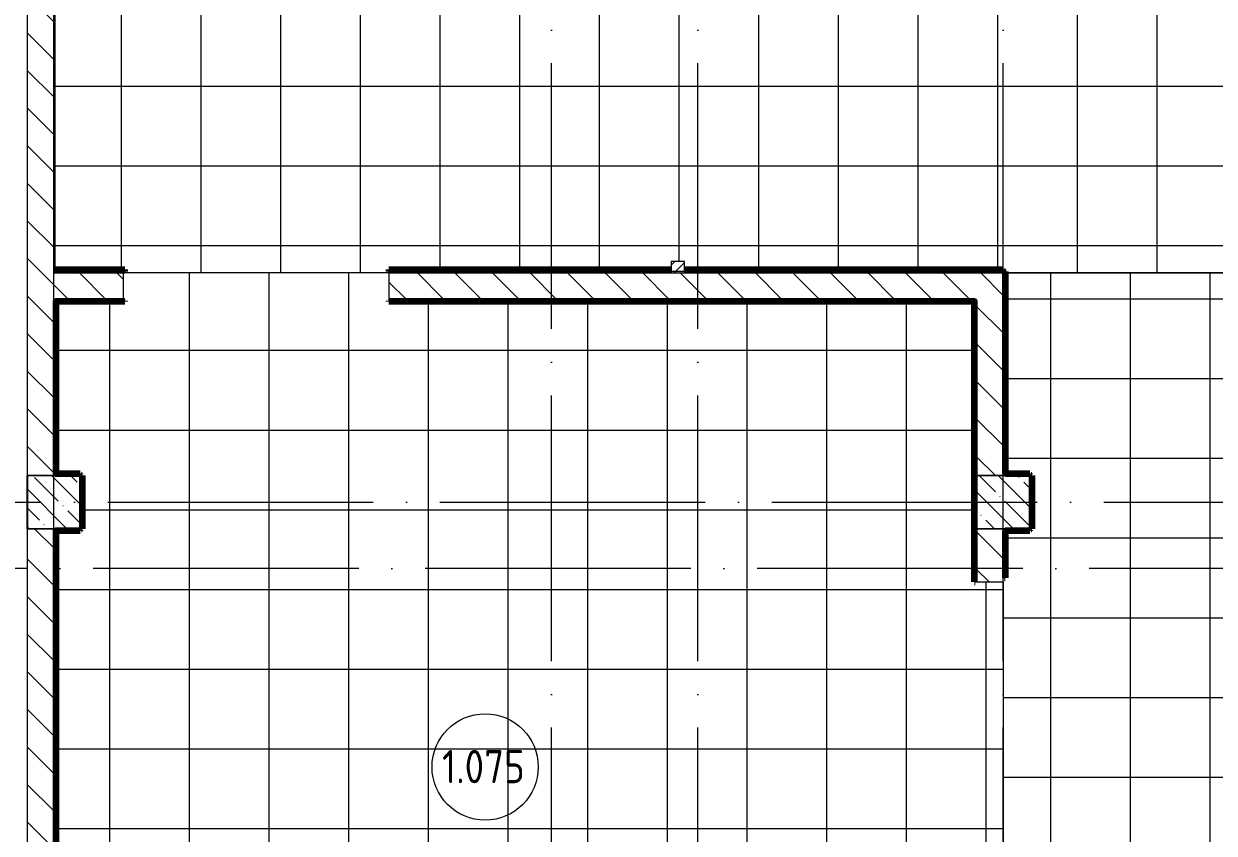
# Model space of a CAD drawing. Header units: millimetres. Extents: x -4370 to 196781, y -4577 to 61202.
# Drawn here: x 113825 to 122789, y 20133 to 26225 of the extents above; entities that cross this region are included whole.
import ezdxf

# ---------------------------------------------------------------- set-up
doc = ezdxf.new("R2010")
doc.units = ezdxf.units.MM
doc.linetypes.add('ADSK_Линия сетки', pattern=[2500, 2000, -250, 0, -250])
for name, color, linetype, lineweight in [('A-AREA-____-IDEN', 2, 'Continuous', 20), ('A-FLOR-____-OTLN', 192, 'Continuous', 9), ('A-FLOR-____-PATT', 8, 'Continuous', 9), ('A-WALL-____-MCUT', 113, 'Continuous', 9), ('A-WALL-____-PATT', 111, 'Continuous', 9), ('I-WALL-____-OTLN', 2, 'Continuous', 9), ('S-COLS-____-MCUT', 52, 'Continuous', 9), ('S-COLS-____-OTLN', 52, 'Continuous', 9), ('S-GRID-____-OTLN', 1, 'Continuous', 9)]:
    doc.layers.add(name, color=color, linetype=linetype, lineweight=lineweight)
doc.styles.add('GOST Common_1', font='GOST_Common.ttf', dxfattribs={"width": 0.9, "height": 250})
pattern_1 = [(135, (0, 0), (-141.42136, -141.42136), [])]
pattern_2 = [(135, (0, 0), (-142.5612, -142.5612), []), (135, (142.56, 0), (-142.5612, -142.5612), [252.016, -50.403, 3.353, -47.05])]

# ---------------------------------------------------------------- blocks, each defined once
blk = doc.blocks.new('0083_СОШ675_АР_R22_rvt-1-О_АИ_ПП_0_000_Целиком')
at = {"layer": 'A-WALL-____-PATT', "lineweight": 5}
h = blk.add_hatch(dxfattribs=at)
h.set_pattern_fill('FP_4', color=10, style=0, pattern_type=2)
h.set_pattern_definition(pattern_1)
h.paths.add_polyline_path([(113930, 19425), (113930, 19925), (114050, 19925), (114050, 22425), (113850, 22425), (113850, 19425)])
h.paths.add_polyline_path([(114050, 22825), (114050, 28125), (113850, 28125), (113850, 22825)])
h.paths.add_polyline_path([(113850, 28525), (114050, 28525), (114050, 31824.9), (113930, 31824.9), (113930, 32325), (113850, 32325), (113850, 29388.9)])
h.paths.add_polyline_path([(114050, 32725), (114050, 35575), (113850, 35575), (113850, 32725)])
h = blk.add_hatch(dxfattribs=at)
h.set_pattern_fill('FP_8', color=10, style=0, pattern_type=2)
h.set_pattern_definition([(45, (0, 0), (-224.5064, 224.5064), []), (45, (79.38, 0), (0, 449.0128), []), (45, (-79.38, 0), (0, 449.0128), [])])
h.paths.add_polyline_path([(118800, 24350), (118800, 24435), (118700, 24435), (118700, 24350), (118733.9, 24350)])
h.paths.add_polyline_path([(118700, 28035), (118800, 28035), (118800, 28105), (118700, 28105)])
h = blk.add_hatch(dxfattribs=at)
h.set_pattern_fill('FP_4', color=10, style=0, pattern_type=2)
h.set_pattern_definition(pattern_1)
h.paths.add_polyline_path([(121000, 24150), (121000, 24350), (116575, 24350), (116575, 24150), (118733.9, 24150)])
h.paths.add_polyline_path([(114575, 24150), (114575, 24350), (114050, 24350), (114050, 24150)])
h = blk.add_hatch(dxfattribs=at)
h.set_pattern_fill('FP_4', color=10, style=0, pattern_type=2)
h.set_pattern_definition(pattern_1)
h.paths.add_polyline_path([(121200, 22415), (121200, 22425), (121000, 22425), (121000, 22415)])
h.paths.add_polyline_path([(121000, 22825), (121200, 22825), (121200, 24350), (121000, 24350), (121000, 24150)])
h = blk.add_hatch(dxfattribs=at)
h.set_pattern_fill('FP_4', color=10, style=0, pattern_type=2)
h.set_pattern_definition(pattern_1)
h.paths.add_polyline_path([(121200, 16125), (121200, 19025), (121000, 19025), (121000, 16125)])
h.paths.add_polyline_path([(121200, 19425), (121200, 20025), (121000, 20025), (121000, 19425)])
h.paths.add_polyline_path([(121200, 22025), (121200, 22415), (121000, 22415), (121000, 22025)])
at = {"layer": 'S-COLS-____-OTLN', "lineweight": 5}
h = blk.add_hatch(dxfattribs=at)
h.set_pattern_fill('FP_3', color=256, style=0, pattern_type=2)
h.set_pattern_definition(pattern_2)
h.paths.add_polyline_path([(114050, 22425), (114250, 22425), (114250, 22825), (113850, 22825), (113850, 22425)])
h = blk.add_hatch(dxfattribs=at)
h.set_pattern_fill('FP_3', color=256, style=0, pattern_type=2)
h.set_pattern_definition(pattern_2)
h.paths.add_polyline_path([(121200, 22425), (121400, 22425), (121400, 22825), (121000, 22825), (121000, 22425)])
at = {"layer": 'A-WALL-____-MCUT', "color": 50, "lineweight": 13}
for p, q in [((113850, 28125), (113850, 22825)), ((114050, 24350), (114050, 28125)), ((118700, 24435), (118700, 24350)), ((118800, 24435), (118700, 24435)), ((118800, 24350), (118800, 24435)), ((114575, 24350), (114050, 24350)), ((114575, 24150), (114575, 24350)), ((118700, 24350), (116575, 24350)), ((116575, 24350), (116575, 24150)), ((121000, 24350), (118800, 24350)), ((121200, 24350), (121000, 24350)), ((121200, 22825), (121200, 24350)), ((114050, 24150), (114575, 24150)), ((114050, 22825), (114050, 24150)), ((116575, 24150), (121000, 24150)), ((121000, 24150), (121000, 22825)), ((113850, 22425), (113850, 19425)), ((114050, 19925), (114050, 22425)), ((121000, 22425), (121000, 22415)), ((121000, 22415), (121000, 22025)), ((121200, 22415), (121200, 22425)), ((121200, 22025), (121200, 22415)), ((121000, 22025), (121200, 22025))]:
    blk.add_line(p, q, dxfattribs=at)
at = {"layer": 'A-WALL-____-MCUT', "color": 10, "lineweight": 5}
for p, q in [((118700, 24350), (118800, 24350)), ((113850, 22825), (114050, 22825)), ((121000, 22825), (121200, 22825)), ((114050, 22425), (113850, 22425)), ((121200, 22425), (121000, 22425))]:
    blk.add_line(p, q, dxfattribs=at)
at = {"layer": 'S-COLS-____-MCUT', "color": 130, "lineweight": 25}
for p, q in [((113850, 22825), (113850, 22425)), ((114250, 22825), (114050, 22825)), ((114250, 22425), (114250, 22825)), ((121000, 22825), (121000, 22425)), ((121400, 22825), (121200, 22825)), ((121400, 22425), (121400, 22825)), ((114050, 22425), (114250, 22425)), ((121200, 22425), (121400, 22425))]:
    blk.add_line(p, q, dxfattribs=at)
at = {"layer": 'S-COLS-____-OTLN', "color": 90}
for p, q in [((114050, 22825), (113850, 22825)), ((121200, 22825), (121000, 22825)), ((113850, 22425), (114050, 22425)), ((121000, 22425), (121200, 22425))]:
    blk.add_line(p, q, dxfattribs=at)
blk = doc.blocks.new('ADSK_Марка_Помещение_ОдноЗначение - Номер-159740-О_АИ_ПП_0_000_Целиком')
at = {"layer": 'A-AREA-____-IDEN'}
blk.add_circle((0, 0), 4, dxfattribs=at)

msp = doc.modelspace()

# ---------------------------------------------------------------- hatches: boundary and pattern name
at = {"layer": 'A-FLOR-____-PATT'}
h = msp.add_hatch(dxfattribs=at)
h.set_pattern_fill('FP_139', color=256, style=0, pattern_type=2)
h.set_pattern_definition([(90, (122360, 37155), (-600, 4e-14), []), (180, (122360, 37155), (-7e-14, -600), [])])
h.paths.add_polyline_path([(123701.532826, 24349.999414), (136485, 24350.000586), (136485, 24850.000586), (136500, 24850.000586), (136500, 24859.999414), (136700, 24859.999414), (136700, 27059.999414), (136500, 27059.999414), (136500, 27050.000586), (136485, 27050.99042), (136485, 28110.000586), (136299.978078, 28110.000586), (136299.978078, 28125), (135049.978078, 28125), (135049.978078, 28110.000586), (132950, 28110.000586), (132950, 28125), (130960, 28125), (130960, 28110.000586), (125085, 28110.000586), (125085, 27805.000984), (125080, 27804.349189), (125080, 27795.00157), (125070, 27795.00157), (125070, 27790.00157), (124330, 27790.00157), (124330, 27795.00157), (124320, 27795.000984), (124320, 27805.000984), (124315, 27805.85356), (124315, 28110.00157), (124049.978078, 28110.00157), (124049.978078, 28115.00157), (124039.978078, 28115.00157), (124039.978078, 28125.000984), (120145.5, 28125.000984), (120145.5, 28115.00157), (118690, 28115.00157), (118690, 34860.000586), (118320, 34860.000586), (118320, 34865.000586), (118310, 34865.000586), (118310, 34875), (118300, 34875), (118300, 36475), (118310, 36475.000586), (118310, 36485.000586), (118320, 36485.000586), (118320, 36490.000586), (118690, 36490.000586), (118690, 43524.999414), (118700, 43524.999414), (118699.978078, 44624.999414), (118690, 44624.999414), (118690.939069, 45335), (120047.499009, 45335), (120047.499009, 45325), (124030, 45324.999414), (124030, 45334.968424), (124045, 45334.96901), (124045, 45339.96901), (130949.978078, 45339.96901), (130949.978078, 45324.999414), (132949.978078, 45324.999414), (132949.978078, 45339.96901), (136485, 45340.004013), (136485, 45809.999414), (136699.978078, 45809.999414), (136699.978078, 48009.999414), (136485, 48009.999414), (136485, 48583.136009), (136480, 48583.136009), (136480, 49030.001172), (136059.997172, 49030.001172), (136059.997172, 49035.001172), (134324.978078, 49035.001172), (134324.978078, 49050.000586), (133224.978078, 49050.000586), (133224.978078, 49035.001172), (131950, 49035.001172), (131950, 49050.000586), (130850, 49050.000586), (130850, 49035.001172), (129820, 49035.001172), (129819.973332, 49250.000586), (128720, 49250.000586), (128720, 49035.001172), (115339.978078, 49035.001172), (115339.978078, 47039.5), (115125, 47039.5), (115125, 45939.5), (115339.978078, 45939.5), (115339.978078, 45525), (115334.978078, 45524.408705), (115334.978078, 45515), (115324.978078, 45515), (115324.978078, 45510), (114265.000586, 45510), (114265.000586, 45324.999414), (114260.000586, 45324.999414), (114260.000586, 45315.000586), (114250.000586, 45315.000586), (114249.978078, 45310.000586), (113849.978078, 45310.000586), (113849.978078, 43335.193215), (115335, 43335.193215), (115334.01456, 39765.02363), (113849.978078, 39765.02363), (113850.899223, 35984.940919), (114259.978078, 35984.940919), (114259.978078, 35565), (114060.000586, 35565), (114060.000586, 32734.968424), (114259.978078, 32734.968424), (114259.978078, 32315), (114060.000586, 32315), (114060.000586, 28535), (114259.978664, 28534.382301), (114259.978664, 28115), (114060.000586, 28115), (114060.000586, 24375), (114585, 24375), (114585, 24350), (116575, 24349.999414), (116575, 24375), (118699.978078, 24375), (118699.978078, 24435.000398), (118799.978078, 24435.000398), (118799.978078, 24375), (121200, 24375), (121200, 24360), (121215, 24360), (121215, 24350), (121217.736766, 24349.999414)])
h.paths.add_polyline_path([(118700, 28035.000398), (118699.978078, 28035.000398), (118700, 28105.000984), (118799.978078, 28105.000984), (118799.978078, 28035.000398), (118705, 28035.000398)])
h.paths.add_polyline_path([(113373.815688, 35984.940919), (113799.978078, 35984.940919), (113798.859805, 39765.02363), (112925.000848, 39765.02363), (112924.950825, 39975.023044), (111824.978078, 39975.023044), (111824.978078, 39765.02363), (111475, 39765.02363), (111474.992967, 39975.023044), (110375, 39975.023044), (110375, 39780.02363), (110425, 39780.02363), (110425, 39765.02363), (109080.000848, 39765.02363), (109080.000848, 39494.940333), (108870.000848, 39494.940333), (108870.000848, 36794.940333), (109130.000848, 36794.940333), (109130.000848, 36804.940919), (110600.000586, 36804.940919), (110600.000586, 35984.940919), (113341.034602, 35984.940919)])
h.paths.add_polyline_path([(113766.348585, 43335.193215), (113799.978078, 43335.193215), (113799.978078, 45310.000586), (113400.000586, 45310.000586), (113399.978078, 45315.000586), (113390.000586, 45315.000586), (113390.000586, 45325.000586), (113385.000586, 45324.999414), (113385.000586, 45510.000586), (112075, 45509.810247), (112075, 45245.037726), (112065, 45245.037726), (112065, 43545.037726), (112075, 43545.037726), (112075, 43335.193215), (112524.450555, 43335.193215)])
h = msp.add_hatch(dxfattribs=at)
h.set_pattern_fill('FP_138', color=256, style=0, pattern_type=2)
h.set_pattern_definition([(90, (117472.5, 17167.5), (-600, 4e-14), []), (180, (117472.5, 17167.5), (-7e-14, -600), [])])
h.paths.add_polyline_path([(120596.787751, 10240.000586), (120609.277889, 10240.000586), (120609.277889, 10424.956298), (120614.277889, 10424.956884), (120614.277889, 10434.956884), (120624.277889, 10434.956884), (120624.277889, 10439.956884), (120985, 10439.956884), (120985, 10434.956884), (120990, 10434.956884), (120990, 10429.5), (121000, 10429.5), (120999.978078, 15709.5), (120985, 15709.5), (120985, 20034.999414), (121000, 20034.999414), (121000, 20024.999414), (121200, 20024.999414), (121200, 22024.999414), (120985, 22024.999414), (120985, 24134.999414), (116575, 24135), (116574.728927, 24349.999414), (114575, 24349.999414), (114575.005861, 24150), (114585, 24150), (114585, 24135), (114065.000586, 24135), (114065.000586, 22840), (114249.978078, 22840), (114249.978078, 22835), (114259.978078, 22835), (114259.978078, 22825), (114264.978078, 22824.999414), (114264.978078, 22425), (114259.978078, 22425), (114259.978078, 22415), (114249.978078, 22415), (114248.97823, 22410), (114064.978078, 22410), (114064.978078, 19440), (114256.978078, 19439.225086), (114256.978078, 19435), (114266.978078, 19435), (114266.978078, 19425), (114271.978078, 19424.999414), (114271.978078, 18042.868598), (114266.978078, 18042.868012), (114266.978078, 18032.868598), (114256.978078, 18032.868598), (114256.978078, 18027.868598), (114065.000586, 18027.868598), (114065.000586, 16140), (115760.000586, 16140), (115760.000586, 16135), (115770.000586, 16135), (115770.000586, 16125), (115775.000586, 16124.999414), (115775.000586, 10240.000586), (117594.639531, 10240.000586), (117594.639531, 10424.956884), (117599.639531, 10424.956884), (117599.639531, 10434.956884), (117609.639531, 10434.956884), (117609.639531, 10439.956884), (117963.062819, 10439.956884), (117963.062819, 10434.956884), (117973.062819, 10434.956884), (117973.062819, 10424.956884), (117978.062819, 10424.956298), (117978.062819, 10240.000586), (119975.838735, 10240.000586)])
h.paths.add_polyline_path([(117888.062819, 10424.956298), (117888.060475, 10424.956884), (117802.512635, 10424.956298)])
h.paths.add_polyline_path([(114256.978078, 19225), (114256.977492, 19424.999414), (114249.978078, 19425), (114249.978078, 19225)])
h = msp.add_hatch(dxfattribs=at)
h.set_pattern_fill('FP_137', color=256, style=0, pattern_type=2)
h.set_pattern_definition([(90, (128760, 21755), (-600, 4e-14), []), (180, (128760, 21755), (-7e-14, -600), [])])
h.paths.add_polyline_path([(132285, 19199.999414), (132285, 19440), (132484.978078, 19440), (132484.978078, 20184.999414), (132499.978078, 20184.999414), (132499.978078, 21284.999414), (132484.978078, 21284.999414), (132484.978078, 22410.000586), (132300, 22410.000586), (132299.978078, 22415.000586), (132290, 22415.000586), (132290, 22425), (132285, 22425.875912), (132285, 23025), (132290, 23025.000586), (132290, 23035.000586), (132300, 23035.000586), (132300, 23040.000586), (135215, 23040.000586), (135215, 23025), (136265, 23025), (136265, 23040.000586), (136485, 23040.000586), (136485, 24349.999414), (121215, 24349.999414), (121215, 22840), (121399.978078, 22840), (121399.978078, 22835), (121409.978078, 22835), (121409.978078, 22825), (121414.978078, 22824.999414), (121414.978078, 22425), (121409.978078, 22425), (121409.978078, 22415), (121399.978078, 22415), (121399.978078, 22410), (121215.001, 22410), (121215.001, 22054.999414), (121200.001, 22054.999414), (121200.001, 20004.999414), (121215.001, 20004.999414), (121215.001, 19440.000586), (121399.978078, 19440.000586), (121399.978078, 19435.000586), (121409.978078, 19435.000586), (121409.978078, 19425.000586), (121414.978078, 19424.999414), (121414.978078, 19199.999414), (131152.921007, 19199.999414)])
h.paths.add_polyline_path([(125459.978078, 22410), (125454.978078, 22410), (125454.978078, 22415), (125045, 22414.874993), (125045, 22410), (125035, 22410), (125035, 22420), (125040, 22420), (125040, 22830), (125035, 22830.941556), (125035, 22840), (125045, 22840), (125045, 22835), (125454.978078, 22835.125007), (125454.978078, 22840), (125464.978078, 22840), (125464.978078, 22830), (125459.978078, 22830), (125460.620153, 22420), (125464.978078, 22420), (125464.978078, 22410)])
at = {"layer": 'A-WALL-____-PATT'}
for points in [[(114050.000586, 24350), (114060.000586, 24350), (114060.000586, 28125), (114050.000586, 28125), (114050.000586, 24768.782898)], [(121200, 22825), (121210, 22825), (121210, 24360), (121200, 24360), (121200, 24350)], [(114060.000586, 22835), (114060.000586, 24140), (114050.000586, 24140), (114050.000586, 22835)], [(114249.978078, 22825), (114249.978078, 22835), (114050.000586, 22835), (114050.000586, 22825)], [(114249.978078, 22425), (114259.978078, 22425), (114259.978078, 22835), (114249.978078, 22835), (114249.978078, 22458.703039)], [(121399.978078, 22825), (121399.978078, 22835), (121210, 22835), (121210, 22825), (121217.736766, 22825)], [(121399.978078, 22415), (121409.978078, 22415), (121409.978078, 22835), (121399.978078, 22835), (121399.978078, 22425)], [(114049.978078, 19435), (114059.978078, 19435), (114059.978078, 22425), (114049.978078, 22425), (114049.978078, 19571.103215)], [(114059.978078, 22415), (114259.978078, 22415), (114259.978078, 22425), (114059.978078, 22425)], [(121399.978078, 22415), (121399.978078, 22425), (121200.001, 22425), (121200.001, 22415), (121217.736766, 22415)]]:
    msp.add_hatch(color=7, dxfattribs=at).paths.add_polyline_path(points)
h = msp.add_hatch(color=7, dxfattribs=at)
h.paths.add_polyline_path([(121200, 24350), (121200, 24360), (116575, 24360), (116575, 24350), (118733.940705, 24350)])
h.paths.add_polyline_path([(114060.000586, 24350), (114585, 24350), (114585, 24360), (114060.000586, 24360)])
h = msp.add_hatch(color=7, dxfattribs=at)
h.paths.add_polyline_path([(120990, 24140), (121000, 24140), (121000, 24150), (116575, 24150), (116575, 24140), (118733.940705, 24140)])
h.paths.add_polyline_path([(114050.000586, 24140), (114585, 24140), (114585, 24150), (114050.000586, 24150)])
h = msp.add_hatch(color=7, dxfattribs=at)
h.paths.add_polyline_path([(120990, 10424.956884), (121000, 10424.956884), (121000, 10429.5), (120990, 10429.5)])
h.paths.add_polyline_path([(120990, 15709.5), (121000, 15709.5), (121000, 20034.999414), (120990, 20034.999414), (120990, 17838.54332)])
h.paths.add_polyline_path([(121000, 22024.999414), (121000, 24140), (120990, 24140), (120990, 22024.999414)])
h = msp.add_hatch(color=7, dxfattribs=at)
h.paths.add_polyline_path([(121210.001, 19425.000586), (121210.001, 20004.999414), (121200.001, 20004.999414), (121200.001, 19425.000586)])
h.paths.add_polyline_path([(121210.001, 22054.999414), (121210.001, 22415), (121200.001, 22415), (121200.001, 22054.999414)])

# ---------------------------------------------------------------- linework, layer by layer
at = {"layer": 'A-FLOR-____-OTLN'}
for p, q in [((116575, 24349.999414), (114585, 24349.999414)), ((136485, 24349.999414), (121215, 24349.999414)), ((121215, 24349.999414), (136485, 24349.999414)), ((121200, 22024.999414), (121200, 20024.999414))]:
    msp.add_line(p, q, dxfattribs=at)
at = {"layer": 'A-WALL-____-MCUT', "color": 7}
for p, q in [((114050.000586, 28125), (114050.000586, 24350)), ((114060.000586, 24360), (114060.000586, 28115)), ((114050.000586, 24350), (114585, 24350)), ((114585, 24360), (114060.000586, 24360)), ((114585, 24350), (114585, 24360)), ((121210, 24360), (116575, 24360)), ((116575, 24360), (116575, 24350)), ((116575, 24350), (121200, 24350)), ((121200, 24350), (121200, 22825)), ((121210, 22835), (121210, 24360)), ((114585, 24150), (114050.000586, 24150)), ((114050.000586, 24150), (114050.000586, 22825)), ((114060.000586, 24140), (114585, 24140)), ((114060.000586, 22835), (114060.000586, 24140)), ((114585, 24140), (114585, 24150)), ((121000, 24150), (116575, 24150)), ((116575, 24150), (116575, 24140)), ((116575, 24140), (120990, 24140)), ((120990, 24140), (120990, 22024.999414)), ((121000, 22024.999414), (121000, 24150)), ((114050.000586, 22825), (114249.978078, 22825)), ((114259.978078, 22835), (114060.000586, 22835)), ((114249.978078, 22825), (114249.978078, 22425)), ((114259.978078, 22415), (114259.978078, 22835)), ((121200, 22825), (121399.978078, 22825)), ((121409.978078, 22835), (121210, 22835)), ((121399.978078, 22825), (121399.978078, 22425)), ((121409.978078, 22415), (121409.978078, 22835)), ((114049.978078, 22425), (114049.978078, 19425)), ((114249.978078, 22425), (114049.978078, 22425)), ((114059.978078, 19435), (114059.978078, 22415)), ((114059.978078, 22415), (114259.978078, 22415)), ((121399.978078, 22425), (121200.001, 22425)), ((121200.001, 22425), (121200.001, 22054.999414)), ((121210.001, 22415), (121409.978078, 22415)), ((121210.001, 22054.999414), (121210.001, 22415)), ((121200.001, 22054.999414), (121210.001, 22054.999414)), ((120990, 22024.999414), (121000, 22024.999414))]:
    msp.add_line(p, q, dxfattribs=at)
at = {"layer": 'I-WALL-____-OTLN', "color": 20, "lineweight": 90}
for p, q in [((114060.000586, 24375), (114585, 24375)), ((114585, 24360), (114585, 24375)), ((116575, 24375), (118699.978078, 24375)), ((116575, 24375), (116575, 24360)), ((118799.978078, 24375), (121200, 24375)), ((121200, 24360), (121200, 24375)), ((121215, 24360), (121210, 24360)), ((121215, 24360), (121215, 22840)), ((114585, 24135), (114060.000586, 24135)), ((114065.000586, 24140.095238), (114065.000586, 22835)), ((114585, 24135), (114585, 24140)), ((116575, 24140), (116575, 24135)), ((120990, 24135), (116575, 24135)), ((120985, 22024.999414), (120985, 24140.011325)), ((114060.000586, 22840), (114249.978078, 22840)), ((114249.978078, 22835), (114249.978078, 22840)), ((114264.978078, 22825), (114259.978078, 22825)), ((114264.978078, 22825), (114264.978078, 22425)), ((121215, 22840), (121399.978078, 22840)), ((121399.978078, 22835), (121399.978078, 22840)), ((121414.978078, 22825), (121409.978078, 22825)), ((121414.978078, 22825), (121414.978078, 22425)), ((114064.978078, 22415), (114064.978078, 19435)), ((114249.978078, 22410), (114249.978078, 22415)), ((114259.978078, 22425), (114264.978078, 22425)), ((121399.978078, 22410), (121399.978078, 22415)), ((121409.978078, 22425), (121414.978078, 22425)), ((114249.978078, 22410), (114059.9613, 22410)), ((121399.978078, 22410), (121215.001, 22410)), ((121215.001, 22410), (121215.001, 22054.999414)), ((121210.001, 22054.999414), (121215.001, 22054.999414)), ((120985, 22024.999414), (120990, 22024.999414))]:
    msp.add_line(p, q, dxfattribs=at)
at = {"layer": 'S-GRID-____-OTLN', "linetype": 'ADSK_Линия сетки'}
for p, q in [((114050.000586, -3572.657751), (114050.000586, 61202.00513)), ((117800.000586, -3572.657751), (117800.000586, 61202.00513)), ((118900.001, -3572.657751), (118900.001, 61202.00513)), ((121200.001, -3572.657751), (121200.001, 61202.00513)), ((-3047.723308, 22625.000586), (156348.554077, 22625.000586)), ((156348.554077, 22125.11992), (99320, 22125.11992))]:
    msp.add_line(p, q, dxfattribs=at)

# ---------------------------------------------------------------- block references
at = {"lineweight": 5}
msp.add_blockref('0083_СОШ675_АР_R22_rvt-1-О_АИ_ПП_0_000_Целиком', (0, 0), dxfattribs=at)
at = {"layer": 'A-AREA-____-IDEN', "xscale": 99.99999999999993, "yscale": 99.99999999999993, "zscale": 99.99999999999993}
msp.add_blockref('ADSK_Марка_Помещение_ОдноЗначение - Номер-159740-О_АИ_ПП_0_000_Целиком', (117299.262323, 20631.909682), dxfattribs=at)

# ---------------------------------------------------------------- texts
at = {"layer": 'A-AREA-____-IDEN', "lineweight": 9, "insert": (116973.905066, 20759.634754), "char_height": 250, "width": 800.8858125, "attachment_point": 1, "style": 'GOST Common_1'}
msp.add_mtext('1.075', dxfattribs=at)

doc.saveas('drawing.dxf')
